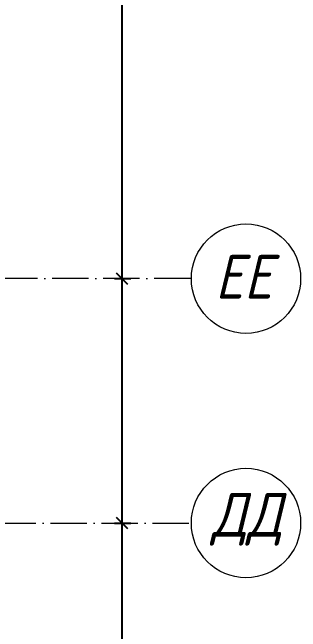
# Model space of a CAD drawing. Header units: millimetres. Extents: x -401725 to 250493, y 305116 to 802890.
# Drawn here: x -74887 to -70930, y 509459 to 517947 of the extents above; entities that cross this region are included whole.
import ezdxf

# ---------------------------------------------------------------- set-up
doc = ezdxf.new("R2010")
doc.units = ezdxf.units.MM
doc.linetypes.add('50_200_ШТРИХ_1Т_ш5_п1_п1_', pattern=[700, 500, -100, 0, -100])
for name, color, linetype, lineweight in [('A-____-____-DIMS', 7, 'Continuous', 9), ('S-GRID-____-IDEN', 7, 'Continuous', 9), ('S-GRID-____-OTLN-1', 7, '50_200_ШТРИХ_1Т_ш5_п1_п1_', 9)]:
    doc.layers.add(name, color=color, linetype=linetype, lineweight=lineweight)
doc.styles.add('ISOCPEUR_I', font='isocpeui.ttf', dxfattribs={"width": 0.9, "height": 2.5})
doc.styles.add('ISOCPEUR_I_9', font='isocpeui.ttf', dxfattribs={"width": 0.9, "height": 250})
doc.dimstyles.new('ISO-2_5_0_9К_БОЛЬШОЙ_ОСИ', dxfattribs={"dimscale": 304.8, "dimtxt": 248.995294, "dimasz": 0.492126, "dimexe": 0.393701, "dimexo": 0, "dimgap": 0, "dimtad": 1, "dimdec": 0, "dimzin": 0, "dimdsep": 46, "dimtxsty": 'ISOCPEUR_I', "dimblk1": 'OBLIQUE', "dimblk2": 'OBLIQUE', "dimsah": 1, "dimcen": 0.09, "dimdle": 0.393701, "dimazin": 0, "dimtfac": 1, "dimtdec": 4, "dimtix": 1, "dimtmove": 0, "dimatfit": 3, "dimfxl": 1, "dimtvp": 1, "dimtolj": 1, "dimtzin": 0, "dimarcsym": 2})

# ---------------------------------------------------------------- blocks, each defined once
blk = doc.blocks.new('Ось сетки - Круг_Ø6_00__ISO-2_5_0_9K_-25732049-АР1_План отверстий 1 этажа в осях 1-64_Ю-ЯЯ')
at = {"layer": 'S-GRID-____-IDEN'}
blk.add_circle((0, 0), 3, dxfattribs=at)
blk = doc.blocks.new('_Oblique')
at = {"color": 0, "linetype": 'ByBlock', "lineweight": -2}
blk.add_line((-0.5, -0.5), (0.5, 0.5), dxfattribs=at)
blk = doc.blocks.new('*D13528')
at = {"layer": 'A-____-____-DIMS', "color": 0, "lineweight": -2, "transparency": 16777216}
for p, q in [((-73380.8, 506127), (-73380.8, 511067)), ((-73486.9, 510947), (-73260.8, 510947)), ((-73486.9, 506247), (-73260.8, 506247))]:
    blk.add_line(p, q, dxfattribs=at)
at = {"layer": 'Defpoints', "color": 0, "transparency": 16777216}
for p in [(-73486.9, 510947), (-73380.8, 510947), (-73486.9, 506247)]:
    blk.add_point(p, dxfattribs=at)
at = {"layer": 'A-____-____-DIMS', "color": 0, "lineweight": -2, "transparency": 16777216, "xscale": 150, "yscale": 150, "zscale": 150}
for p, rotation in [((-73380.8, 510947), 90), ((-73380.8, 506247), 270)]:
    blk.add_blockref('_Oblique', p, dxfattribs=dict(at, rotation=rotation))
at = {"layer": 'A-____-____-DIMS', "color": 0, "transparency": 16777216, "insert": (-73382.1, 508597), "char_height": 2.5, "width": 781.462, "attachment_point": 5, "rotation": 90, "style": 'ISOCPEUR_I'}
blk.add_mtext('\\A1;4700', dxfattribs=at)
blk = doc.blocks.new('*D13529')
at = {"layer": 'A-____-____-DIMS', "color": 0, "lineweight": -2, "transparency": 16777216}
for p, q in [((-73380.8, 510827), (-73380.8, 514417)), ((-73486.9, 514297), (-73260.8, 514297)), ((-73486.9, 510947), (-73260.8, 510947))]:
    blk.add_line(p, q, dxfattribs=at)
at = {"layer": 'Defpoints', "color": 0, "transparency": 16777216}
for p in [(-73486.9, 514297), (-73380.8, 514297), (-73486.9, 510947)]:
    blk.add_point(p, dxfattribs=at)
at = {"layer": 'A-____-____-DIMS', "color": 0, "lineweight": -2, "transparency": 16777216, "xscale": 150, "yscale": 150, "zscale": 150}
for p, rotation in [((-73380.8, 514297), 90), ((-73380.8, 510947), 270)]:
    blk.add_blockref('_Oblique', p, dxfattribs=dict(at, rotation=rotation))
at = {"layer": 'A-____-____-DIMS', "color": 0, "transparency": 16777216, "insert": (-73382.1, 512622), "char_height": 2.5, "width": 758.478, "attachment_point": 5, "rotation": 90, "style": 'ISOCPEUR_I'}
blk.add_mtext('\\A1;3350', dxfattribs=at)
blk = doc.blocks.new('*D13530')
at = {"layer": 'A-____-____-DIMS', "color": 0, "lineweight": -2, "transparency": 16777216}
for p, q in [((-73380.8, 514177), (-73380.8, 520517)), ((-73486.9, 520397), (-73260.8, 520397)), ((-73486.9, 514297), (-73260.8, 514297))]:
    blk.add_line(p, q, dxfattribs=at)
at = {"layer": 'Defpoints', "color": 0, "transparency": 16777216}
for p in [(-73486.9, 520397), (-73380.8, 520397), (-73486.9, 514297)]:
    blk.add_point(p, dxfattribs=at)
at = {"layer": 'A-____-____-DIMS', "color": 0, "lineweight": -2, "transparency": 16777216, "xscale": 150, "yscale": 150, "zscale": 150}
for p, rotation in [((-73380.8, 520397), 90), ((-73380.8, 514297), 270)]:
    blk.add_blockref('_Oblique', p, dxfattribs=dict(at, rotation=rotation))
at = {"layer": 'A-____-____-DIMS', "color": 0, "transparency": 16777216, "insert": (-73382.1, 517347), "char_height": 2.5, "width": 701.018, "attachment_point": 5, "rotation": 90, "style": 'ISOCPEUR_I'}
blk.add_mtext('\\A1;6100', dxfattribs=at)

msp = doc.modelspace()

# ---------------------------------------------------------------- linework, layer by layer
at = {"layer": 'S-GRID-____-OTLN-1'}
for p, q in [((-72440.6609, 514296.983), (-181183.8377, 514296.983)), ((-107270.4298, 510946.983), (-72440.6609, 510946.983))]:
    msp.add_line(p, q, dxfattribs=at)

# ---------------------------------------------------------------- block references
at = {"layer": 'S-GRID-____-IDEN', "xscale": 250, "yscale": 250, "zscale": 99.99999999999993}
for p, rotation in [((-71680.4369, 514296.983), 89.9999999999998), ((-71680.4369, 510946.983), 269.9999999999995)]:
    msp.add_blockref('Ось сетки - Круг_Ø6_00__ISO-2_5_0_9K_-25732049-АР1_План отверстий 1 этажа в осях 1-64_Ю-ЯЯ', p, dxfattribs=dict(at, rotation=rotation))

# ---------------------------------------------------------------- texts
at = {"layer": 'S-GRID-____-IDEN', "char_height": 600, "attachment_point": 1, "style": 'ISOCPEUR_I_9'}
for s, insert, width in [('ЕЕ', (-72106.0662, 514624.0904), 202.266009), ('ДД', (-72153.0752, 511360.8691), 505.063125)]:
    msp.add_mtext(s, dxfattribs=dict(at, insert=insert, width=width))

# ---------------------------------------------------------------- dimensions: what is measured, and where the dimension line sits
at = {"layer": 'A-____-____-DIMS'}
for base, p1, p2, override, picture, middle in [((-73380.826, 520396.983), (-73486.892, 514296.983), (-73486.892, 520396.983), {"dimpost": '<>', "dimfxl": 6100}, '*D13530', (-73382.076, 517346.983)), ((-73380.826, 514296.983), (-73486.892, 510946.983), (-73486.892, 514296.983), {"dimpost": '<>', "dimfxl": 3350}, '*D13529', (-73382.076, 512621.983)), ((-73380.826, 510946.983), (-73486.892, 506246.983), (-73486.892, 510946.983), {"dimpost": '<>', "dimfxl": 4700}, '*D13528', (-73382.0921, 508596.983))]:
    dim = msp.add_linear_dim(base=base, p1=p1, p2=p2, angle=90, dimstyle='ISO-2_5_0_9К_БОЛЬШОЙ_ОСИ', override=override, dxfattribs=at)
    dim.commit()
    dim.dimension.update_dxf_attribs({"geometry": picture, "text_midpoint": middle})

doc.saveas('drawing.dxf')
